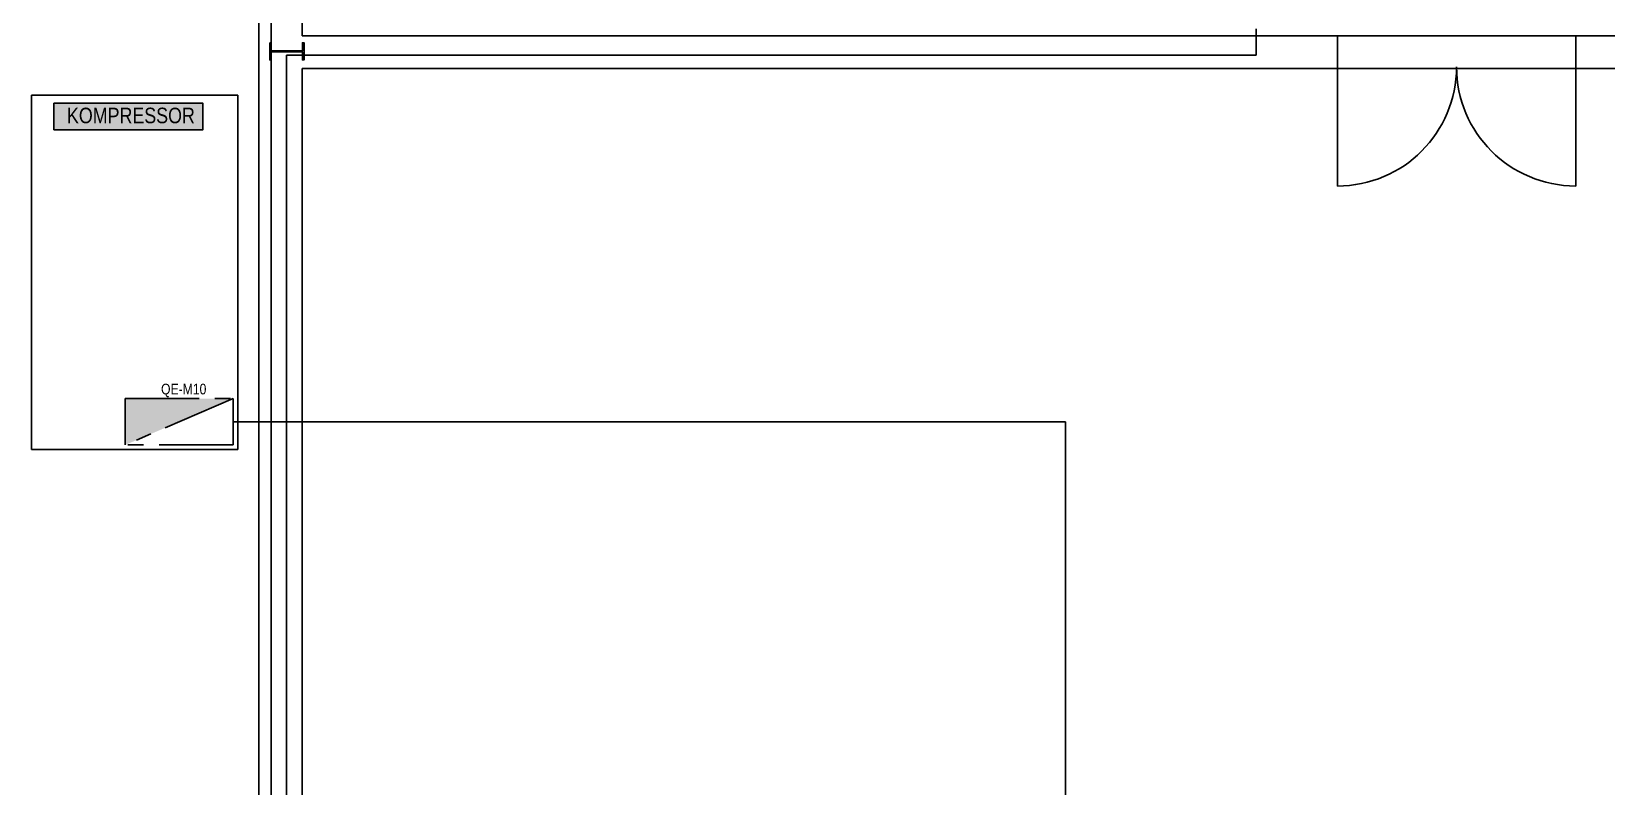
# Model space of a CAD drawing. Header units: millimetres. Extents: x -35961 to -35580, y 154458 to 154764.
# Drawn here: x -35945.44 to -35935.33, y 154661.7 to 154666.55 of the extents above; entities that cross this region are included whole.
import ezdxf

# ---------------------------------------------------------------- set-up
doc = ezdxf.new("R2010")
doc.units = ezdxf.units.MM
doc.header["$MEASUREMENT"] = 0
doc.linetypes.add('PHANTOM2', pattern=[31.75, 15.875, -3.175, 3.175, -3.175, 3.175, -3.175])
for name, color, linetype in [('ELÉCTRICO', 255, 'Continuous'), ('LigacoesEletricos', 80, 'Continuous'), ('LigacoesParciais', 10, 'Continuous'), ('NomeMáquinas', 41, 'Continuous'), ('Projecto', 252, 'Continuous'), ('QuadrosMáquinas', 40, 'Continuous')]:
    doc.layers.add(name, color=color, linetype=linetype)
doc.styles.get("Standard").update_dxf_attribs({"font": 'ARIALN.TTF'})

msp = doc.modelspace()

# ---------------------------------------------------------------- hatches: boundary and pattern name
at = {"layer": 'ELÉCTRICO', "linetype": 'Continuous', "ltscale": 0.03, "true_color": 0xc7c8ca, "transparency": 33554534}
h = msp.add_hatch(color=9, dxfattribs=at)
h.dxf.hatch_style = 1
h.paths.add_polyline_path([(-35945.296, 154666.092), (-35944.339, 154666.092), (-35944.339, 154665.922), (-35945.296, 154665.922)])
at = {"layer": 'QuadrosMáquinas', "linetype": 'PHANTOM2', "ltscale": 0.03}
h = msp.add_hatch(color=256, dxfattribs=at)
h.dxf.hatch_style = 1
h.paths.add_polyline_path([(-35944.839, 154664.196), (-35944.839, 154663.898), (-35944.144, 154664.196)])

# ---------------------------------------------------------------- linework, layer by layer
at = {"layer": 'ELÉCTRICO', "linetype": 'Continuous', "ltscale": 0.03}
for p, q in [((-35945.44, 154666.144, 0), (-35945.44, 154663.87, 0)), ((-35944.116, 154666.144, 0), (-35945.44, 154666.144, 0)), ((-35944.116, 154663.87, 0), (-35944.116, 154666.144, 0)), ((-35945.44, 154663.87, 0), (-35944.116, 154663.87, 0))]:
    msp.add_line(p, q, dxfattribs=at)
msp.add_lwpolyline([(-35945.296, 154666.092), (-35944.339, 154666.092), (-35944.339, 154665.922), (-35945.296, 154665.922)], close=True, dxfattribs=at)
at = {"layer": 'LigacoesEletricos', "color": 3, "linetype": 'Continuous', "ltscale": 0.03}
for p, q in [((-35944.144, 154664.047, 0), (-35938.802, 154664.047, 0)), ((-35938.802, 154664.047, 0), (-35938.802, 154659.987, 0))]:
    msp.add_line(p, q, dxfattribs=at)
at = {"layer": 'LigacoesParciais', "color": 1, "linetype": 'Continuous', "ltscale": 0.03}
for p, q in [((-35937.577, 154666.401), (-35937.577, 154666.571, 0)), ((-35943.802, 154638.86), (-35943.802, 154666.401)), ((-35943.802, 154666.401), (-35937.577, 154666.401))]:
    msp.add_line(p, q, dxfattribs=at)
at = {"layer": 'Projecto'}
for p, q in [((-35943.701, 154670.916, 0), (-35943.701, 154666.526, 0)), ((-35943.981, 154666.606, 0), (-35943.981, 154629.266, 0)), ((-35937.056, 154666.526, 0), (-35937.056, 154666.326, 0)), ((-35937.056, 154666.526, 0), (-35935.526, 154666.526, 0)), ((-35935.526, 154666.526, 0), (-35935.526, 154666.326, 0)), ((-35937.056, 154666.326, 0), (-35937.056, 154665.561, 0)), ((-35935.526, 154666.326, 0), (-35935.526, 154665.561, 0))]:
    msp.add_line(p, q, dxfattribs=at)
at = {"layer": 'Projecto', "elevation": 0}
for points in [[(-35943.901, 154671.116), (-35943.901, 154666.526), (-35943.901, 154629.337), (-35942.381, 154629.337)], [(-35937.056, 154666.526), (-35943.701, 154666.526)], [(-35933.746, 154666.526), (-35935.526, 154666.526)], [(-35906.643, 154629.546), (-35906.643, 154666.315), (-35943.701, 154666.315), (-35943.701, 154638.926), (-35936.771, 154638.926)]]:
    msp.add_lwpolyline(points, dxfattribs=at)
msp.add_lwpolyline([(-35943.91, 154666.481), (-35943.901, 154666.481), (-35943.901, 154666.429), (-35943.7, 154666.429), (-35943.7, 154666.481), (-35943.69, 154666.481), (-35943.69, 154666.371), (-35943.7, 154666.371), (-35943.7, 154666.423), (-35943.901, 154666.423), (-35943.901, 154666.371), (-35943.91, 154666.371), (-35943.91, 154666.371)], close=True, dxfattribs=at)
at = {"layer": 'Projecto'}
for centre, start, end in [((-35937.056, 154666.326, 0), 270, 0), ((-35935.526, 154666.326, 0), 180, 270)]:
    msp.add_arc(centre, 0.765, start, end, dxfattribs=at)
at = {"layer": 'QuadrosMáquinas', "linetype": 'PHANTOM2', "ltscale": 0.03}
msp.add_line((-35944.144, 154664.196, 0), (-35944.839, 154663.898, 0), dxfattribs=at)
at = {"layer": 'QuadrosMáquinas', "linetype": 'PHANTOM2', "ltscale": 0.03, "elevation": 0}
msp.add_lwpolyline([(-35944.144, 154663.898), (-35944.839, 154663.898), (-35944.839, 154664.196), (-35944.144, 154664.196)], close=True, dxfattribs=at)

# ---------------------------------------------------------------- texts
at = {"layer": 'NomeMáquinas', "color": 0, "linetype": 'Continuous', "ltscale": 0.03, "insert": (-35945.212, 154666.064, 0), "char_height": 0.1, "attachment_point": 1}
msp.add_mtext_dynamic_manual_height_columns('KOMPRESSOR', width=15.80365, gutter_width=13.3, heights=[0], dxfattribs=at)
at = {"layer": 'QuadrosMáquinas', "linetype": 'PHANTOM2', "ltscale": 0.03}
msp.add_text('QE-M10', height=0.0682, dxfattribs=at).set_placement((-35944.608, 154664.223, 0))

doc.saveas('drawing.dxf')
